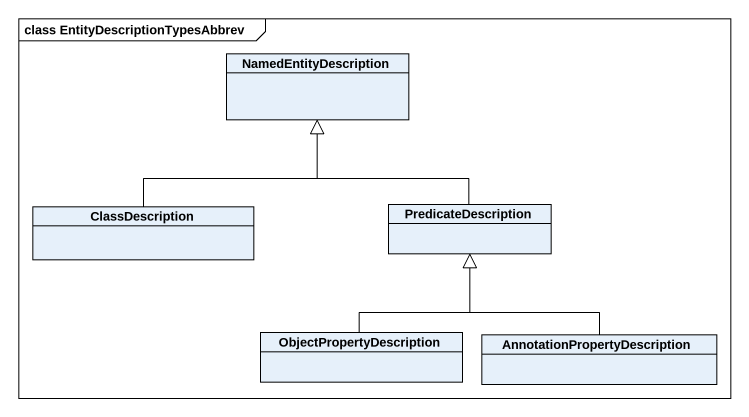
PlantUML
@startuml
mainframe class EntityDescriptionTypesAbbrev
hide circle
hide empty members
class NamedEntityDescription
class ClassDescription
class PredicateDescription
class ObjectPropertyDescription
class "AnnotationPropertyDescription" as AnnotationPropertyDescriptio
ClassDescription -up-|> NamedEntityDescription
PredicateDescription -up-|> NamedEntityDescription
ObjectPropertyDescription -up-|> PredicateDescription
AnnotationPropertyDescriptio -up-|> PredicateDescription
@enduml
